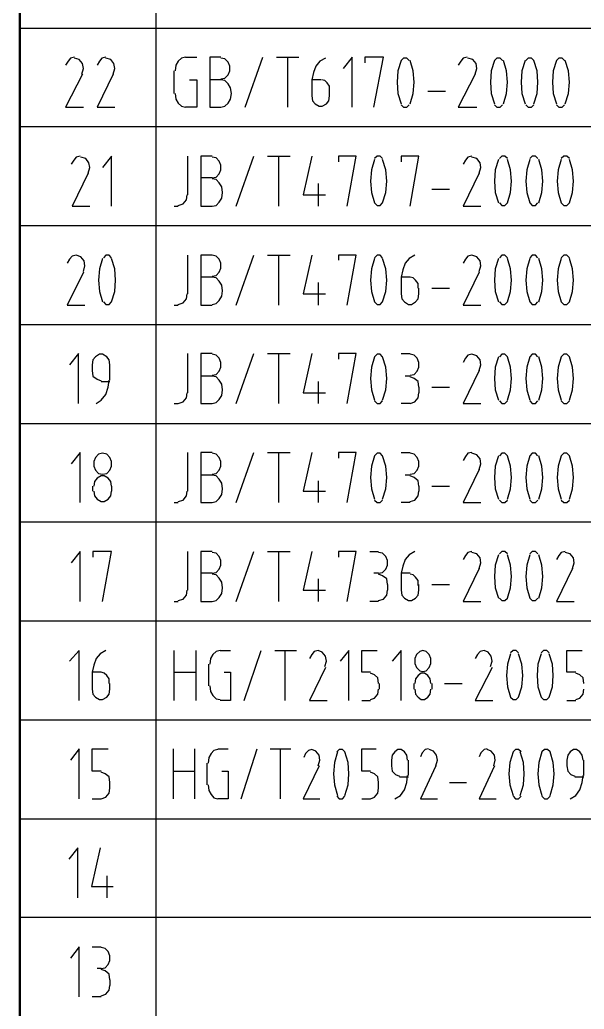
# Model space of a CAD drawing. Header units: millimetres. Extents: x -892 to 4698, y -3687 to 4524.
# Drawn here: x 2898 to 3355, y -2110 to -1309 of the extents above; entities that cross this region are included whole.
import ezdxf

# ---------------------------------------------------------------- set-up
doc = ezdxf.new("R2010")
doc.units = ezdxf.units.MM
doc.layers.add('1', color=7, linetype='Continuous')

msp = doc.modelspace()

# ---------------------------------------------------------------- linework, layer by layer
at = {"layer": '1', "color": 0, "lineweight": 50}
for points in [[(2898.03, -1235.34), (2898.03, -1315.49)], [(2898.03, -1315.49), (2898.03, -1395)], [(2898.03, -1395), (2898.03, -1475.16)], [(2898.03, -1475.16), (2898.03, -1555.32)], [(2898.03, -1555.32), (2898.03, -1635.48)], [(2898.03, -1635.48), (2898.03, -1714.99)], [(2898.03, -1714.99), (2898.03, -1795.15)], [(2898.03, -1795.15), (2898.03, -1875.31)], [(2898.03, -1875.31), (2898.03, -1955.47)], [(2898.03, -1955.47), (2898.03, -2034.97)], [(2898.03, -2034.97), (2898.03, -2115.13)]]:
    msp.add_lwpolyline(points, dxfattribs=at)
at = {"layer": '1', "color": 0, "lineweight": 25}
for points in [[(3008.17, -1235.34), (3008.17, -1315.49)], [(2898.03, -1315.49), (4698.03, -1315.49)], [(2898.03, -1315.49), (4698.03, -1315.49)], [(3008.17, -1315.49), (3008.17, -1395)], [(2942.35, -1338.96), (2939.09, -1339.61), (2937.14, -1342.21), (2935.18, -1345.47)], [(2948.22, -1352.64), (2949.52, -1348.08), (2948.87, -1344.17), (2946.26, -1340.91), (2942.35, -1339.61)], [(2967.77, -1338.96), (2964.51, -1339.61), (2962.55, -1342.21), (2960.6, -1345.47)], [(2973.63, -1352.64), (2974.93, -1348.08), (2974.28, -1344.17), (2971.68, -1340.91), (2967.77, -1339.61)], [(3032.28, -1338.96), (3029.03, -1339.61), (3026.42, -1342.21), (3024.46, -1345.47), (3023.81, -1350.04)], [(3032.28, -1338.96), (3041.41, -1338.96)], [(3060.96, -1338.96), (3051.84, -1338.96), (3051.84, -1379.36)], [(3060.96, -1356.55), (3064.22, -1355.9), (3066.82, -1353.29), (3068.13, -1350.04), (3068.13, -1346.12), (3066.82, -1342.87), (3064.22, -1340.26), (3060.96, -1339.61)], [(3080.51, -1379.36), (3094.85, -1338.96)], [(3105.93, -1338.96), (3124.17, -1338.96)], [(3115.05, -1379.36), (3115.05, -1338.96)], [(3145.68, -1339.61), (3141.12, -1342.21), (3137.86, -1346.12), (3135.91, -1351.34), (3134.6, -1357.2)], [(3167.19, -1379.36), (3167.19, -1338.96), (3160.02, -1348.08)], [(3184.78, -1379.36), (3192.6, -1338.96), (3177.61, -1338.96), (3177.61, -1343.52)], [(3213.46, -1341.56), (3211.5, -1339.61), (3208.9, -1339.61), (3206.94, -1341.56), (3204.33, -1350.04), (3203.68, -1359.16), (3204.33, -1368.28), (3206.94, -1376.75)], [(3214.11, -1376.75), (3216.72, -1368.28), (3217.37, -1359.16), (3216.72, -1350.04), (3214.11, -1341.56)], [(3260.38, -1338.96), (3257.12, -1339.61), (3255.17, -1342.21), (3253.21, -1345.47)], [(3266.9, -1352.64), (3268.2, -1348.08), (3267.55, -1344.17), (3264.94, -1340.91), (3261.03, -1339.61)], [(3289.06, -1341.56), (3287.1, -1339.61), (3284.49, -1339.61), (3282.54, -1341.56), (3279.93, -1350.04), (3279.28, -1359.16), (3279.93, -1368.28), (3282.54, -1376.75)], [(3289.71, -1376.75), (3292.31, -1368.28), (3292.97, -1359.16), (3292.31, -1350.04), (3289.71, -1341.56)], [(3307.3, -1341.56), (3304.7, -1350.04), (3304.04, -1359.16), (3304.7, -1368.28), (3307.3, -1376.75)], [(3314.47, -1376.75), (3317.08, -1368.28), (3317.73, -1359.16), (3317.08, -1350.04), (3314.47, -1341.56), (3312.52, -1339.61), (3309.91, -1339.61), (3307.95, -1341.56)], [(3339.24, -1341.56), (3337.28, -1339.61), (3334.67, -1339.61), (3332.72, -1341.56), (3330.11, -1350.04), (3329.46, -1359.16), (3330.11, -1368.28), (3332.72, -1376.75)], [(3339.89, -1376.75), (3342.49, -1368.28), (3343.15, -1359.16), (3342.49, -1350.04), (3339.89, -1341.56)], [(2948.87, -1352.64), (2935.18, -1379.36), (2949.52, -1379.36)], [(2973.63, -1352.64), (2960.6, -1379.36), (2974.93, -1379.36)], [(3023.16, -1368.28), (3023.16, -1350.04)], [(3266.9, -1352.64), (3253.21, -1379.36), (3268.2, -1379.36)], [(3035.54, -1357.2), (3041.41, -1357.2), (3041.41, -1379.36), (3032.28, -1379.36)], [(3060.96, -1357.2), (3051.84, -1357.2)], [(3060.96, -1379.36), (3064.22, -1378.71), (3066.82, -1376.1), (3068.78, -1372.84), (3069.43, -1368.28), (3068.78, -1363.72), (3066.82, -1360.46), (3064.22, -1357.86), (3060.96, -1357.2)], [(3134.6, -1357.2), (3134.6, -1370.24)], [(3141.77, -1357.2), (3134.6, -1357.2)], [(3148.94, -1366.33), (3148.94, -1362.42), (3146.98, -1359.81), (3145.03, -1357.86), (3142.42, -1357.2)], [(3023.81, -1368.28), (3024.46, -1372.84), (3026.42, -1376.1), (3029.03, -1378.71), (3032.28, -1379.36)], [(3148.94, -1370.24), (3148.94, -1366.33)], [(3228.45, -1366.33), (3242.78, -1366.33)], [(3134.6, -1370.24), (3135.25, -1374.15), (3137.21, -1376.75), (3140.47, -1378.71), (3143.07, -1378.71), (3146.33, -1376.75), (3148.29, -1374.15), (3148.94, -1370.24)], [(3206.94, -1377.41), (3208.9, -1379.36), (3211.5, -1379.36), (3213.46, -1377.41)], [(3282.54, -1377.41), (3284.49, -1379.36), (3287.1, -1379.36), (3289.06, -1377.41)], [(3307.95, -1377.41), (3309.91, -1379.36), (3312.52, -1379.36), (3314.47, -1377.41)], [(3332.72, -1377.41), (3334.67, -1379.36), (3337.28, -1379.36), (3339.24, -1377.41)], [(3051.84, -1379.36), (3060.96, -1379.36)], [(2898.03, -1395), (4698.03, -1395)], [(2898.03, -1395), (4698.03, -1395)], [(3008.17, -1395), (3008.17, -1475.16)], [(2946.91, -1419.12), (2943.65, -1419.77), (2941.7, -1422.37), (2939.74, -1425.63)], [(2953.43, -1432.8), (2954.73, -1428.24), (2954.08, -1424.33), (2951.47, -1421.07), (2947.56, -1419.77)], [(2972.33, -1459.52), (2972.33, -1419.12), (2965.16, -1428.24)], [(3034.24, -1450.4), (3034.24, -1419.12)], [(3053.79, -1419.12), (3044.67, -1419.12), (3044.67, -1459.52)], [(3053.79, -1436.71), (3057.05, -1436.06), (3059.66, -1433.45), (3060.96, -1430.19), (3060.96, -1426.28), (3059.66, -1423.03), (3057.05, -1420.42), (3053.79, -1419.77)], [(3073.34, -1459.52), (3087.68, -1419.12)], [(3098.76, -1419.12), (3117.01, -1419.12)], [(3107.88, -1459.52), (3107.88, -1419.12)], [(3134.6, -1419.12), (3127.43, -1450.4), (3145.68, -1450.4)], [(3163.28, -1459.52), (3170.45, -1419.12), (3156.11, -1419.12), (3156.11, -1423.68)], [(3185.43, -1421.72), (3182.83, -1430.19), (3182.18, -1439.32), (3182.83, -1448.44), (3185.43, -1456.91)], [(3191.95, -1421.07), (3190, -1419.12), (3187.39, -1419.12), (3185.43, -1421.07)], [(3185.43, -1456.91), (3187.39, -1458.87), (3190, -1458.87), (3191.95, -1456.91), (3194.56, -1448.44), (3195.21, -1439.32), (3194.56, -1430.19), (3191.95, -1421.72)], [(3214.11, -1459.52), (3221.28, -1419.12), (3206.94, -1419.12), (3206.94, -1423.68)], [(3264.29, -1419.12), (3261.03, -1419.77), (3259.08, -1422.37), (3257.12, -1425.63)], [(3270.16, -1432.8), (3271.46, -1428.24), (3270.81, -1424.33), (3268.2, -1421.07), (3264.29, -1419.77)], [(3285.8, -1421.72), (3283.19, -1430.19), (3282.54, -1439.32), (3283.19, -1448.44), (3285.8, -1456.91)], [(3292.97, -1421.07), (3291.01, -1419.12), (3288.4, -1419.12), (3286.45, -1421.07)], [(3286.45, -1456.91), (3288.4, -1458.87), (3291.01, -1458.87), (3292.97, -1456.91), (3295.57, -1448.44), (3296.22, -1439.32), (3295.57, -1430.19), (3292.97, -1421.72)], [(3311.21, -1421.72), (3308.61, -1430.19), (3307.95, -1439.32), (3308.61, -1448.44), (3311.21, -1456.91)], [(3317.73, -1421.07), (3315.77, -1419.12), (3313.17, -1419.12), (3311.21, -1421.07)], [(3318.38, -1456.91), (3320.99, -1448.44), (3321.64, -1439.32), (3320.99, -1430.19), (3318.38, -1421.72)], [(3336.63, -1421.72), (3334.02, -1430.19), (3333.37, -1439.32), (3334.02, -1448.44), (3336.63, -1456.91)], [(3343.15, -1421.07), (3341.19, -1419.12), (3338.58, -1419.12), (3336.63, -1421.07)], [(3336.63, -1456.91), (3338.58, -1458.87), (3341.19, -1458.87), (3343.15, -1456.91), (3345.75, -1448.44), (3346.4, -1439.32), (3345.75, -1430.19), (3343.15, -1421.72)], [(2953.43, -1432.8), (2940.39, -1459.52), (2954.73, -1459.52)], [(3270.16, -1432.8), (3257.12, -1459.52), (3271.46, -1459.52)], [(3053.79, -1436.71), (3044.67, -1436.71)], [(3053.79, -1459.52), (3057.05, -1458.87), (3059.66, -1456.26), (3061.61, -1453), (3062.26, -1448.44), (3061.61, -1443.88), (3059.66, -1440.62), (3057.05, -1438.01), (3053.79, -1437.36)], [(3139.82, -1441.27), (3139.82, -1459.52)], [(3231.71, -1445.84), (3246.04, -1445.84)], [(3026.42, -1458.87), (3030.33, -1457.57), (3032.94, -1454.31), (3033.59, -1450.4)], [(3311.21, -1456.91), (3313.17, -1458.87), (3315.77, -1458.87), (3317.73, -1456.91)], [(3023.16, -1459.52), (3026.42, -1459.52)], [(3044.67, -1459.52), (3053.79, -1459.52)], [(2898.03, -1475.16), (4698.03, -1475.16)], [(2898.03, -1475.16), (4698.03, -1475.16)], [(3008.17, -1475.16), (3008.17, -1555.32)], [(2949.52, -1512.31), (2950.82, -1507.75), (2950.17, -1503.84), (2947.56, -1500.58), (2943.65, -1499.27), (2940.39, -1499.93), (2938.44, -1502.53), (2936.48, -1505.79)], [(2965.16, -1501.88), (2962.55, -1510.35), (2961.9, -1519.48), (2962.55, -1528.6), (2965.16, -1537.07)], [(2972.33, -1501.23), (2970.37, -1499.27), (2967.77, -1499.27), (2965.81, -1501.23)], [(2965.81, -1537.07), (2967.77, -1539.03), (2970.37, -1539.03), (2972.33, -1537.07), (2974.93, -1528.6), (2975.59, -1519.48), (2974.93, -1510.35), (2972.33, -1501.88)], [(3034.24, -1530.56), (3034.24, -1499.27)], [(3053.79, -1499.27), (3044.67, -1499.27), (3044.67, -1539.68)], [(3053.79, -1516.22), (3057.05, -1515.57), (3059.66, -1512.96), (3060.96, -1509.7), (3060.96, -1505.79), (3059.66, -1502.53), (3057.05, -1499.93), (3053.79, -1499.27)], [(3073.34, -1539.68), (3087.68, -1499.27)], [(3098.76, -1499.27), (3117.01, -1499.27)], [(3107.88, -1539.68), (3107.88, -1499.27)], [(3134.6, -1499.27), (3127.43, -1530.56), (3145.68, -1530.56)], [(3163.28, -1539.68), (3170.45, -1499.27), (3156.11, -1499.27), (3156.11, -1503.18)], [(3185.43, -1501.88), (3182.83, -1510.35), (3182.18, -1519.48), (3182.83, -1528.6), (3185.43, -1537.07)], [(3191.95, -1501.23), (3190, -1499.27), (3187.39, -1499.27), (3185.43, -1501.23)], [(3185.43, -1537.07), (3187.39, -1539.03), (3190, -1539.03), (3191.95, -1537.07), (3194.56, -1528.6), (3195.21, -1519.48), (3194.56, -1510.35), (3191.95, -1501.88)], [(3218.02, -1499.27), (3213.46, -1501.88), (3210.2, -1505.79), (3208.24, -1511.01), (3206.94, -1516.87)], [(3270.16, -1512.31), (3271.46, -1507.75), (3270.81, -1503.84), (3268.2, -1500.58), (3264.29, -1499.27), (3261.03, -1499.93), (3259.08, -1502.53), (3257.12, -1505.79)], [(3285.8, -1501.88), (3283.19, -1510.35), (3282.54, -1519.48), (3283.19, -1528.6), (3285.8, -1537.07)], [(3292.97, -1501.23), (3291.01, -1499.27), (3288.4, -1499.27), (3286.45, -1501.23)], [(3286.45, -1537.07), (3288.4, -1539.03), (3291.01, -1539.03), (3292.97, -1537.07), (3295.57, -1528.6), (3296.22, -1519.48), (3295.57, -1510.35), (3292.97, -1501.88)], [(3311.21, -1501.88), (3308.61, -1510.35), (3307.95, -1519.48), (3308.61, -1528.6), (3311.21, -1537.07)], [(3317.73, -1501.23), (3315.77, -1499.27), (3313.17, -1499.27), (3311.21, -1501.23)], [(3318.38, -1537.07), (3320.99, -1528.6), (3321.64, -1519.48), (3320.99, -1510.35), (3318.38, -1501.88)], [(3336.63, -1501.88), (3334.02, -1510.35), (3333.37, -1519.48), (3334.02, -1528.6), (3336.63, -1537.07)], [(3343.15, -1501.23), (3341.19, -1499.27), (3338.58, -1499.27), (3336.63, -1501.23)], [(3336.63, -1537.07), (3338.58, -1539.03), (3341.19, -1539.03), (3343.15, -1537.07), (3345.75, -1528.6), (3346.4, -1519.48), (3345.75, -1510.35), (3343.15, -1501.88)], [(2949.52, -1512.96), (2936.48, -1539.68), (2950.82, -1539.68)], [(3270.16, -1512.96), (3257.12, -1539.68), (3271.46, -1539.68)], [(3053.79, -1516.87), (3044.67, -1516.87)], [(3053.79, -1539.03), (3057.05, -1538.38), (3059.66, -1535.77), (3061.61, -1532.51), (3062.26, -1527.95), (3061.61, -1523.39), (3059.66, -1520.13), (3057.05, -1517.52), (3053.79, -1516.87)], [(3139.82, -1521.43), (3139.82, -1539.68)], [(3206.94, -1516.87), (3206.94, -1530.56)], [(3214.11, -1516.87), (3206.94, -1516.87)], [(3220.63, -1525.99), (3220.63, -1522.08), (3218.67, -1519.48), (3216.72, -1517.52), (3214.11, -1516.87)], [(3221.28, -1530.56), (3221.28, -1525.99)], [(3231.71, -1525.99), (3246.04, -1525.99)], [(3026.42, -1539.03), (3030.33, -1537.73), (3032.94, -1534.47), (3033.59, -1530.56)], [(3206.94, -1530.56), (3207.59, -1534.47), (3209.55, -1537.07), (3212.81, -1539.03), (3215.41, -1539.03), (3218.67, -1537.07), (3220.63, -1534.47), (3221.28, -1530.56)], [(3311.21, -1537.07), (3313.17, -1539.03), (3315.77, -1539.03), (3317.73, -1537.07)], [(3023.16, -1539.68), (3026.42, -1539.68)], [(3044.67, -1539.68), (3053.79, -1539.68)], [(2898.03, -1555.32), (4698.03, -1555.32)], [(2898.03, -1555.32), (4698.03, -1555.32)], [(3008.17, -1555.32), (3008.17, -1635.48)], [(2945.61, -1619.19), (2945.61, -1578.78), (2938.44, -1587.91)], [(2971.02, -1587.91), (2970.37, -1584), (2968.42, -1581.39), (2965.16, -1579.43), (2962.55, -1579.43), (2959.29, -1581.39), (2957.34, -1584), (2956.69, -1587.91)], [(3034.24, -1610.72), (3034.24, -1578.78)], [(3053.79, -1578.78), (3044.67, -1578.78), (3044.67, -1619.19)], [(3053.79, -1596.38), (3057.05, -1595.73), (3059.66, -1593.12), (3060.96, -1589.86), (3060.96, -1585.95), (3059.66, -1582.69), (3057.05, -1580.09), (3053.79, -1579.43)], [(3073.34, -1619.19), (3087.68, -1578.78)], [(3098.76, -1578.78), (3117.01, -1578.78)], [(3107.88, -1619.19), (3107.88, -1578.78)], [(3134.6, -1578.78), (3127.43, -1610.72), (3145.68, -1610.72)], [(3163.28, -1619.19), (3170.45, -1578.78), (3156.11, -1578.78), (3156.11, -1583.34)], [(3191.95, -1616.58), (3194.56, -1608.11), (3195.21, -1598.99), (3194.56, -1589.86), (3191.95, -1581.39), (3190, -1579.43), (3187.39, -1579.43), (3185.43, -1581.39), (3182.83, -1589.86), (3182.18, -1598.99), (3182.83, -1608.11), (3185.43, -1616.58)], [(3206.94, -1578.78), (3214.11, -1578.78)], [(3214.11, -1596.38), (3217.37, -1595.73), (3219.97, -1593.12), (3221.28, -1589.86), (3221.28, -1585.95), (3219.97, -1582.69), (3217.37, -1580.09), (3214.11, -1579.43)], [(3270.16, -1592.47), (3271.46, -1587.91), (3270.81, -1584), (3268.2, -1580.74), (3264.29, -1579.43), (3261.03, -1580.09), (3259.08, -1582.69), (3257.12, -1585.95)], [(3285.8, -1581.39), (3283.19, -1589.86), (3282.54, -1598.99), (3283.19, -1608.11), (3285.8, -1616.58)], [(3292.97, -1616.58), (3295.57, -1608.11), (3296.22, -1598.99), (3295.57, -1589.86), (3292.97, -1581.39), (3291.01, -1579.43), (3288.4, -1579.43), (3286.45, -1581.39)], [(3317.73, -1581.39), (3315.77, -1579.43), (3313.17, -1579.43), (3311.21, -1581.39), (3308.61, -1589.86), (3307.95, -1598.99), (3308.61, -1608.11), (3311.21, -1616.58)], [(3318.38, -1616.58), (3320.99, -1608.11), (3321.64, -1598.99), (3320.99, -1589.86), (3318.38, -1581.39)], [(3343.15, -1616.58), (3345.75, -1608.11), (3346.4, -1598.99), (3345.75, -1589.86), (3343.15, -1581.39), (3341.19, -1579.43), (3338.58, -1579.43), (3336.63, -1581.39), (3334.02, -1589.86), (3333.37, -1598.99), (3334.02, -1608.11), (3336.63, -1616.58)], [(2956.69, -1587.91), (2956.69, -1592.47)], [(2956.69, -1592.47), (2957.34, -1597.03), (2960.6, -1599.64), (2963.86, -1600.94)], [(2971.02, -1600.29), (2971.02, -1587.91)], [(3270.16, -1592.47), (3257.12, -1619.19), (3271.46, -1619.19)], [(2959.95, -1619.19), (2963.86, -1616.58), (2967.77, -1612.02), (2969.72, -1606.15), (2970.37, -1600.29)], [(2963.86, -1601.59), (2971.02, -1601.59)], [(3053.79, -1597.03), (3044.67, -1597.03)], [(3053.79, -1619.19), (3057.05, -1618.54), (3059.66, -1615.93), (3061.61, -1612.67), (3062.26, -1608.11), (3061.61, -1603.55), (3059.66, -1600.29), (3057.05, -1597.68), (3053.79, -1597.03)], [(3139.82, -1601.59), (3139.82, -1619.19)], [(3214.11, -1597.03), (3210.2, -1597.03)], [(3221.28, -1606.15), (3220.63, -1601.59), (3217.37, -1598.99), (3214.11, -1597.68)], [(3221.28, -1606.15), (3221.28, -1610.72)], [(3231.71, -1606.15), (3246.04, -1606.15)], [(3026.42, -1619.19), (3030.33, -1617.88), (3032.94, -1614.63), (3033.59, -1610.72)], [(3185.43, -1617.23), (3187.39, -1619.19), (3190, -1619.19), (3191.95, -1617.23)], [(3214.11, -1619.19), (3218.02, -1617.88), (3220.63, -1614.63), (3221.28, -1610.72)], [(3286.45, -1617.23), (3288.4, -1619.19), (3291.01, -1619.19), (3292.97, -1617.23)], [(3311.21, -1617.23), (3313.17, -1619.19), (3315.77, -1619.19), (3317.73, -1617.23)], [(3336.63, -1617.23), (3338.58, -1619.19), (3341.19, -1619.19), (3343.15, -1617.23)], [(3023.16, -1619.19), (3026.42, -1619.19)], [(3044.67, -1619.19), (3053.79, -1619.19)], [(3214.11, -1619.19), (3206.94, -1619.19)], [(2898.03, -1635.48), (4698.03, -1635.48)], [(2898.03, -1635.48), (4698.03, -1635.48)], [(3008.17, -1635.48), (3008.17, -1714.99)], [(2946.91, -1699.35), (2946.91, -1658.94), (2939.74, -1668.07)], [(2965.16, -1659.59), (2961.9, -1660.25), (2959.29, -1662.85), (2957.99, -1666.11), (2957.99, -1670.02), (2959.29, -1673.28), (2961.9, -1675.89), (2965.16, -1676.54), (2968.42, -1675.89), (2971.02, -1673.28), (2972.33, -1670.02), (2972.33, -1666.11), (2971.02, -1662.85), (2968.42, -1660.25), (2965.16, -1659.59)], [(3034.24, -1690.22), (3034.24, -1658.94)], [(3053.79, -1658.94), (3044.67, -1658.94), (3044.67, -1699.35)], [(3053.79, -1676.54), (3057.05, -1675.89), (3059.66, -1673.28), (3060.96, -1670.02), (3060.96, -1666.11), (3059.66, -1662.85), (3057.05, -1660.25), (3053.79, -1659.59)], [(3073.34, -1699.35), (3087.68, -1658.94)], [(3098.76, -1658.94), (3117.01, -1658.94)], [(3107.88, -1699.35), (3107.88, -1658.94)], [(3134.6, -1658.94), (3127.43, -1690.22), (3145.68, -1690.22)], [(3163.28, -1699.35), (3170.45, -1658.94), (3156.11, -1658.94), (3156.11, -1663.5)], [(3191.95, -1696.74), (3194.56, -1688.27), (3195.21, -1679.14), (3194.56, -1670.02), (3191.95, -1661.55), (3190, -1659.59), (3187.39, -1659.59), (3185.43, -1661.55), (3182.83, -1670.02), (3182.18, -1679.14), (3182.83, -1688.27), (3185.43, -1696.74)], [(3206.94, -1658.94), (3214.11, -1658.94)], [(3214.11, -1676.54), (3217.37, -1675.89), (3219.97, -1673.28), (3221.28, -1670.02), (3221.28, -1666.11), (3219.97, -1662.85), (3217.37, -1660.25), (3214.11, -1659.59)], [(3264.29, -1658.94), (3261.03, -1659.59), (3259.08, -1662.2), (3257.12, -1665.46)], [(3270.16, -1672.63), (3271.46, -1668.07), (3270.81, -1664.16), (3268.2, -1660.9), (3264.29, -1659.59)], [(3285.8, -1661.55), (3283.19, -1670.02), (3282.54, -1679.14), (3283.19, -1688.27), (3285.8, -1696.74)], [(3292.97, -1696.74), (3295.57, -1688.27), (3296.22, -1679.14), (3295.57, -1670.02), (3292.97, -1661.55), (3291.01, -1659.59), (3288.4, -1659.59), (3286.45, -1661.55)], [(3317.73, -1661.55), (3315.77, -1659.59), (3313.17, -1659.59), (3311.21, -1661.55), (3308.61, -1670.02), (3307.95, -1679.14), (3308.61, -1688.27), (3311.21, -1696.74)], [(3318.38, -1696.74), (3320.99, -1688.27), (3321.64, -1679.14), (3320.99, -1670.02), (3318.38, -1661.55)], [(3343.15, -1696.74), (3345.75, -1688.27), (3346.4, -1679.14), (3345.75, -1670.02), (3343.15, -1661.55), (3341.19, -1659.59), (3338.58, -1659.59), (3336.63, -1661.55), (3334.02, -1670.02), (3333.37, -1679.14), (3334.02, -1688.27), (3336.63, -1696.74)], [(3270.16, -1672.63), (3257.12, -1699.35), (3271.46, -1699.35)], [(2972.33, -1686.31), (2971.68, -1682.4), (2969.72, -1679.8), (2966.46, -1677.84), (2963.86, -1677.84), (2960.6, -1679.8), (2958.64, -1682.4), (2957.99, -1686.31)], [(3053.79, -1677.19), (3044.67, -1677.19)], [(3053.79, -1699.35), (3057.05, -1698.7), (3059.66, -1696.09), (3061.61, -1692.83), (3062.26, -1688.27), (3061.61, -1683.71), (3059.66, -1680.45), (3057.05, -1677.84), (3053.79, -1677.19)], [(3139.82, -1681.75), (3139.82, -1699.35)], [(3214.11, -1677.19), (3210.2, -1677.19)], [(3221.28, -1686.31), (3220.63, -1681.75), (3217.37, -1679.14), (3214.11, -1677.84)], [(2957.34, -1690.22), (2957.34, -1686.31)], [(2972.33, -1686.31), (2972.33, -1690.22)], [(3221.28, -1686.31), (3221.28, -1690.22)], [(3231.71, -1686.31), (3246.04, -1686.31)], [(2957.99, -1690.22), (2958.64, -1694.13), (2960.6, -1696.74), (2963.86, -1698.7), (2966.46, -1698.7), (2969.72, -1696.74), (2971.68, -1694.13), (2972.33, -1690.22)], [(3026.42, -1698.7), (3030.33, -1697.39), (3032.94, -1694.13), (3033.59, -1690.22)], [(3185.43, -1697.39), (3187.39, -1699.35), (3190, -1699.35), (3191.95, -1697.39)], [(3214.11, -1698.7), (3218.02, -1697.39), (3220.63, -1694.13), (3221.28, -1690.22)], [(3286.45, -1697.39), (3288.4, -1699.35), (3291.01, -1699.35), (3292.97, -1697.39)], [(3311.21, -1697.39), (3313.17, -1699.35), (3315.77, -1699.35), (3317.73, -1697.39)], [(3336.63, -1697.39), (3338.58, -1699.35), (3341.19, -1699.35), (3343.15, -1697.39)], [(3023.16, -1699.35), (3026.42, -1699.35)], [(3044.67, -1699.35), (3053.79, -1699.35)], [(3214.11, -1699.35), (3206.94, -1699.35)], [(2898.03, -1714.99), (4698.03, -1714.99)], [(2898.03, -1714.99), (4698.03, -1714.99)], [(3008.17, -1714.99), (3008.17, -1795.15)], [(2946.91, -1779.51), (2946.91, -1739.1), (2939.74, -1748.22)], [(2965.16, -1779.51), (2972.33, -1739.1), (2957.34, -1739.1), (2957.34, -1743.66)], [(3034.24, -1770.38), (3034.24, -1739.1)], [(3053.79, -1739.1), (3044.67, -1739.1), (3044.67, -1779.51)], [(3053.79, -1756.7), (3057.05, -1756.05), (3059.66, -1753.44), (3060.96, -1750.18), (3060.96, -1746.27), (3059.66, -1743.01), (3057.05, -1740.4), (3053.79, -1739.75)], [(3073.34, -1779.51), (3087.68, -1739.1)], [(3098.76, -1739.1), (3117.01, -1739.1)], [(3107.88, -1779.51), (3107.88, -1739.1)], [(3134.6, -1739.1), (3127.43, -1770.38), (3145.68, -1770.38)], [(3163.28, -1779.51), (3170.45, -1739.1), (3156.11, -1739.1), (3156.11, -1743.66)], [(3181.52, -1739.1), (3188.69, -1739.1)], [(3188.69, -1756.7), (3191.95, -1756.05), (3194.56, -1753.44), (3195.86, -1750.18), (3195.86, -1746.27), (3194.56, -1743.01), (3191.95, -1740.4), (3188.69, -1739.75)], [(3218.02, -1739.1), (3213.46, -1741.71), (3210.2, -1745.62), (3208.24, -1750.83), (3206.94, -1756.7)], [(3264.29, -1739.1), (3261.03, -1739.75), (3259.08, -1742.36), (3257.12, -1745.62)], [(3270.16, -1752.79), (3271.46, -1748.22), (3270.81, -1744.31), (3268.2, -1741.06), (3264.29, -1739.75)], [(3285.8, -1741.71), (3283.19, -1750.18), (3282.54, -1759.3), (3283.19, -1768.43), (3285.8, -1776.9)], [(3292.97, -1741.06), (3291.01, -1739.1), (3288.4, -1739.1), (3286.45, -1741.06)], [(3286.45, -1776.9), (3288.4, -1778.85), (3291.01, -1778.85), (3292.97, -1776.9), (3295.57, -1768.43), (3296.22, -1759.3), (3295.57, -1750.18), (3292.97, -1741.71)], [(3311.21, -1741.71), (3308.61, -1750.18), (3307.95, -1759.3), (3308.61, -1768.43), (3311.21, -1776.9)], [(3317.73, -1741.06), (3315.77, -1739.1), (3313.17, -1739.1), (3311.21, -1741.06)], [(3318.38, -1776.9), (3320.99, -1768.43), (3321.64, -1759.3), (3320.99, -1750.18), (3318.38, -1741.71)], [(3339.89, -1739.1), (3336.63, -1739.75), (3334.67, -1742.36), (3332.72, -1745.62)], [(3345.75, -1752.79), (3347.06, -1748.22), (3346.4, -1744.31), (3343.8, -1741.06), (3339.89, -1739.75)], [(3270.16, -1752.79), (3257.12, -1779.51), (3271.46, -1779.51)], [(3345.75, -1752.79), (3332.72, -1779.51), (3347.06, -1779.51)], [(3053.79, -1756.7), (3044.67, -1756.7)], [(3053.79, -1779.51), (3057.05, -1778.85), (3059.66, -1776.25), (3061.61, -1772.99), (3062.26, -1768.43), (3061.61, -1763.87), (3059.66, -1760.61), (3057.05, -1758), (3053.79, -1757.35)], [(3139.82, -1761.26), (3139.82, -1779.51)], [(3188.69, -1756.7), (3184.78, -1756.7)], [(3195.86, -1765.82), (3195.21, -1761.26), (3191.95, -1758.65), (3188.69, -1757.35)], [(3206.94, -1756.7), (3206.94, -1770.38)], [(3214.11, -1756.7), (3206.94, -1756.7)], [(3220.63, -1766.47), (3220.63, -1762.56), (3218.67, -1759.96), (3216.72, -1758), (3214.11, -1757.35)], [(3195.86, -1765.82), (3195.86, -1770.38)], [(3221.28, -1770.38), (3221.28, -1765.82)], [(3231.71, -1765.82), (3246.04, -1765.82)], [(3026.42, -1778.85), (3030.33, -1777.55), (3032.94, -1774.29), (3033.59, -1770.38)], [(3188.69, -1778.85), (3192.6, -1777.55), (3195.21, -1774.29), (3195.86, -1770.38)], [(3206.94, -1770.38), (3207.59, -1774.29), (3209.55, -1776.9), (3212.81, -1778.85), (3215.41, -1778.85), (3218.67, -1776.9), (3220.63, -1774.29), (3221.28, -1770.38)], [(3311.21, -1776.9), (3313.17, -1778.85), (3315.77, -1778.85), (3317.73, -1776.9)], [(3023.16, -1779.51), (3026.42, -1779.51)], [(3044.67, -1779.51), (3053.79, -1779.51)], [(3188.69, -1779.51), (3181.52, -1779.51)], [(2898.03, -1795.15), (4698.03, -1795.15)], [(2898.03, -1795.15), (4698.03, -1795.15)], [(3008.17, -1795.15), (3008.17, -1875.31)], [(2946.26, -1859.67), (2946.26, -1819.26), (2938.44, -1827.73)], [(2967.77, -1819.26), (2963.2, -1821.87), (2959.95, -1825.78), (2957.99, -1830.99), (2956.69, -1836.86)], [(3023.16, -1859.67), (3023.16, -1819.26)], [(3040.76, -1819.26), (3040.76, -1859.67)], [(3060.31, -1819.26), (3057.05, -1819.91), (3054.44, -1822.52), (3052.49, -1825.78), (3051.84, -1830.34)], [(3060.31, -1819.26), (3068.78, -1819.26)], [(3079.86, -1859.67), (3093.54, -1819.26)], [(3104.62, -1819.26), (3122.22, -1819.26)], [(3113.1, -1859.67), (3113.1, -1819.26)], [(3145.03, -1832.29), (3146.33, -1827.73), (3145.68, -1823.82), (3143.07, -1820.56), (3139.82, -1819.26), (3136.56, -1819.91), (3134.6, -1822.52), (3132.65, -1825.78)], [(3164.58, -1859.67), (3164.58, -1819.26), (3157.41, -1827.73)], [(3182.18, -1836.86), (3175.01, -1836.86), (3175.01, -1819.26), (3187.39, -1819.26)], [(3206.94, -1859.67), (3206.94, -1819.26), (3199.77, -1827.73)], [(3224.54, -1819.26), (3221.93, -1819.91), (3219.32, -1822.52), (3218.02, -1825.78), (3218.02, -1829.69), (3219.32, -1832.95), (3221.93, -1835.55), (3224.54, -1836.2), (3227.14, -1835.55), (3229.75, -1832.95), (3231.05, -1829.69), (3231.05, -1825.78), (3229.75, -1822.52), (3227.14, -1819.91), (3224.54, -1819.26)], [(3279.28, -1832.29), (3280.58, -1827.73), (3279.93, -1823.82), (3277.32, -1820.56), (3274.07, -1819.26), (3270.81, -1819.91), (3268.85, -1822.52), (3266.9, -1825.78)], [(3295.57, -1821.87), (3292.97, -1830.34), (3292.31, -1839.46), (3292.97, -1848.59), (3295.57, -1857.06)], [(3302.09, -1821.22), (3300.13, -1819.26), (3297.53, -1819.26), (3295.57, -1821.22)], [(3295.57, -1857.06), (3297.53, -1859.01), (3300.13, -1859.01), (3302.09, -1857.06), (3304.7, -1848.59), (3305.35, -1839.46), (3304.7, -1830.34), (3302.09, -1821.87)], [(3320.34, -1821.87), (3317.73, -1830.34), (3317.08, -1839.46), (3317.73, -1848.59), (3320.34, -1857.06)], [(3326.85, -1821.22), (3324.9, -1819.26), (3322.29, -1819.26), (3320.34, -1821.22)], [(3320.34, -1857.06), (3322.29, -1859.01), (3324.9, -1859.01), (3326.85, -1857.06), (3329.46, -1848.59), (3330.11, -1839.46), (3329.46, -1830.34), (3326.85, -1821.87)], [(3348.36, -1836.86), (3341.19, -1836.86), (3341.19, -1819.26), (3353.57, -1819.26)], [(3051.18, -1847.94), (3051.18, -1830.34)], [(3145.68, -1832.95), (3132.65, -1859.67), (3146.98, -1859.67)], [(3280.58, -1832.95), (3266.9, -1859.67), (3281.23, -1859.67)], [(2956.69, -1836.86), (2956.69, -1850.54)], [(2963.86, -1836.86), (2956.69, -1836.86)], [(2970.37, -1845.98), (2970.37, -1842.07), (2968.42, -1839.46), (2966.46, -1837.51), (2963.86, -1836.86)], [(3023.16, -1836.86), (3040.76, -1836.86)], [(3063.57, -1836.86), (3068.78, -1836.86), (3068.78, -1859.67), (3060.31, -1859.67)], [(3188.69, -1845.98), (3188.04, -1841.42), (3185.43, -1838.81), (3182.18, -1837.51)], [(3231.05, -1845.98), (3230.4, -1842.07), (3228.45, -1839.46), (3225.84, -1837.51), (3223.23, -1837.51), (3220.63, -1839.46), (3218.67, -1842.07), (3218.02, -1845.98)], [(3354.88, -1845.98), (3354.23, -1841.42), (3351.62, -1838.81), (3348.36, -1837.51)], [(2971.02, -1850.54), (2971.02, -1845.98)], [(3051.84, -1847.94), (3052.49, -1852.5), (3054.44, -1855.76), (3057.05, -1858.36), (3060.31, -1859.01)], [(3189.34, -1850.54), (3189.34, -1845.98)], [(3217.37, -1850.54), (3217.37, -1845.98)], [(3231.71, -1845.98), (3231.71, -1850.54)], [(3242.13, -1845.98), (3256.47, -1845.98)], [(2956.69, -1850.54), (2957.34, -1854.45), (2959.29, -1857.06), (2962.55, -1859.01), (2965.16, -1859.01), (2968.42, -1857.06), (2970.37, -1854.45), (2971.02, -1850.54)], [(3182.18, -1859.01), (3185.43, -1857.71), (3188.04, -1854.45), (3188.69, -1850.54)], [(3218.02, -1850.54), (3218.67, -1854.45), (3220.63, -1857.06), (3223.23, -1859.01), (3225.84, -1859.01), (3228.45, -1857.06), (3230.4, -1854.45), (3231.05, -1850.54)], [(3348.36, -1859.01), (3351.62, -1857.71), (3354.23, -1854.45), (3354.88, -1850.54)], [(3175.01, -1859.67), (3182.18, -1859.67)], [(3341.19, -1859.67), (3348.36, -1859.67)], [(2898.03, -1875.31), (4698.03, -1875.31)], [(2898.03, -1875.31), (4698.03, -1875.31)], [(3008.17, -1875.31), (3008.17, -1955.47)], [(2946.26, -1939.17), (2946.26, -1898.77), (2939.09, -1907.89)], [(2963.86, -1917.02), (2956.69, -1917.02), (2956.69, -1898.77), (2969.72, -1898.77)], [(3022.51, -1939.17), (3022.51, -1898.77)], [(3039.45, -1898.77), (3039.45, -1939.17)], [(3058.35, -1899.42), (3055.09, -1900.07), (3053.14, -1902.68), (3051.18, -1905.94), (3050.53, -1910.5)], [(3058.35, -1898.77), (3066.82, -1898.77)], [(3077.25, -1939.17), (3090.29, -1898.77)], [(3100.71, -1898.77), (3117.66, -1898.77)], [(3109.19, -1939.17), (3109.19, -1898.77)], [(3139.82, -1912.45), (3141.12, -1907.89), (3140.47, -1903.98), (3137.86, -1900.72), (3134.6, -1899.42), (3131.99, -1900.07), (3129.39, -1902.68), (3128.08, -1905.94)], [(3155.46, -1901.37), (3152.85, -1909.85), (3152.2, -1918.97), (3152.85, -1928.09), (3155.46, -1936.57)], [(3161.32, -1936.57), (3163.93, -1928.09), (3164.58, -1918.97), (3163.93, -1909.85), (3161.32, -1901.37), (3159.37, -1899.42), (3156.76, -1899.42), (3154.8, -1901.37)], [(3182.18, -1917.02), (3175.01, -1917.02), (3175.01, -1898.77), (3186.74, -1898.77)], [(3212.15, -1907.89), (3211.5, -1903.98), (3209.55, -1901.37), (3206.94, -1899.42), (3204.33, -1899.42), (3201.73, -1901.37), (3199.77, -1903.98), (3199.12, -1907.89)], [(3229.1, -1898.77), (3226.49, -1899.42), (3223.88, -1902.03), (3222.58, -1905.28)], [(3234.96, -1912.45), (3236.27, -1907.89), (3235.62, -1903.98), (3233.01, -1900.72), (3229.75, -1899.42)], [(3276.67, -1898.77), (3274.07, -1899.42), (3271.46, -1902.03), (3270.16, -1905.28)], [(3281.89, -1912.45), (3283.19, -1907.89), (3282.54, -1903.98), (3279.93, -1900.72), (3276.67, -1899.42)], [(3304.04, -1901.37), (3302.09, -1899.42), (3299.48, -1899.42), (3297.53, -1901.37), (3294.92, -1909.85), (3294.27, -1918.97), (3294.92, -1928.09), (3297.53, -1936.57)], [(3303.39, -1936.57), (3306, -1928.09), (3306.65, -1918.97), (3306, -1909.85), (3303.39, -1901.37)], [(3327.51, -1936.57), (3330.11, -1928.09), (3330.76, -1918.97), (3330.11, -1909.85), (3327.51, -1901.37), (3325.55, -1899.42), (3322.94, -1899.42), (3320.99, -1901.37), (3318.38, -1909.85), (3317.73, -1918.97), (3318.38, -1928.09), (3320.99, -1936.57)], [(3354.23, -1907.89), (3353.57, -1903.98), (3351.62, -1901.37), (3349.01, -1899.42), (3346.4, -1899.42), (3343.8, -1901.37), (3341.84, -1903.98), (3341.19, -1907.89)], [(3049.88, -1928.09), (3049.88, -1910.5)], [(3140.47, -1912.45), (3127.43, -1939.17), (3141.12, -1939.17)], [(3199.12, -1907.89), (3199.12, -1912.45)], [(3199.12, -1912.45), (3199.77, -1917.02), (3202.38, -1919.62), (3205.64, -1920.93)], [(3212.81, -1920.27), (3212.81, -1907.89)], [(3234.96, -1912.45), (3222.58, -1939.17), (3236.27, -1939.17)], [(3282.54, -1912.45), (3270.16, -1939.17), (3283.84, -1939.17)], [(3341.19, -1907.89), (3341.19, -1912.45)], [(3341.19, -1912.45), (3341.84, -1917.02), (3344.45, -1919.62), (3347.71, -1920.93)], [(3354.88, -1920.27), (3354.88, -1907.89)], [(2971.02, -1926.14), (2970.37, -1921.58), (2967.11, -1918.97), (2963.86, -1917.67)], [(3022.51, -1917.02), (3039.45, -1917.02)], [(3061.61, -1917.02), (3066.82, -1917.02), (3066.82, -1939.17), (3058.35, -1939.17)], [(3188.69, -1926.14), (3188.04, -1921.58), (3185.43, -1918.97), (3182.18, -1917.67)], [(3201.73, -1939.17), (3206.29, -1936.57), (3209.55, -1932), (3211.5, -1926.14), (3212.15, -1920.27)], [(3205.64, -1921.58), (3212.81, -1921.58)], [(3343.8, -1939.17), (3348.36, -1936.57), (3351.62, -1932), (3353.57, -1926.14), (3354.23, -1920.27)], [(3347.71, -1921.58), (3354.88, -1921.58)], [(2971.02, -1930.7), (2971.02, -1926.14)], [(3050.53, -1928.09), (3051.18, -1932.66), (3053.14, -1935.91), (3055.09, -1938.52), (3058.35, -1939.17)], [(3188.69, -1930.7), (3188.69, -1926.14)], [(3246.04, -1926.14), (3259.73, -1926.14)], [(2963.86, -1939.17), (2967.77, -1937.87), (2970.37, -1934.61), (2971.02, -1930.7)], [(3154.8, -1937.22), (3156.76, -1939.17), (3159.37, -1939.17), (3161.32, -1937.22)], [(3182.18, -1939.17), (3185.43, -1937.87), (3188.04, -1934.61), (3188.69, -1930.7)], [(3297.53, -1937.22), (3299.48, -1939.17), (3302.09, -1939.17), (3304.04, -1937.22)], [(3320.99, -1937.22), (3322.94, -1939.17), (3325.55, -1939.17), (3327.51, -1937.22)], [(2956.69, -1939.17), (2963.86, -1939.17)], [(3175.01, -1939.17), (3182.18, -1939.17)], [(2898.03, -1955.47), (4698.03, -1955.47)], [(2898.03, -1955.47), (4698.03, -1955.47)], [(3008.17, -1955.47), (3008.17, -2034.97)], [(2944.96, -2019.33), (2944.96, -1978.93), (2937.79, -1988.05)], [(2963.2, -1978.93), (2956.04, -2010.21), (2973.63, -2010.21)], [(2968.42, -2001.74), (2968.42, -2019.33)], [(2898.03, -2034.97), (4698.03, -2034.97)], [(2898.03, -2034.97), (4698.03, -2034.97)], [(3008.17, -2034.97), (3008.17, -2115.13)], [(2946.26, -2099.49), (2946.26, -2059.09), (2939.09, -2068.21)], [(2956.69, -2059.09), (2963.86, -2059.09)], [(2963.86, -2076.68), (2967.11, -2076.03), (2969.72, -2073.42), (2971.02, -2070.17), (2971.02, -2066.26), (2969.72, -2063), (2967.11, -2060.39), (2963.86, -2059.74)], [(2963.86, -2076.68), (2960.6, -2076.68)], [(2971.02, -2085.81), (2970.37, -2081.24), (2967.11, -2078.64), (2963.86, -2077.33)], [(2963.86, -2098.84), (2967.77, -2097.54), (2970.37, -2094.28), (2971.02, -2090.37)], [(2971.02, -2085.81), (2971.02, -2090.37)], [(2963.86, -2099.49), (2956.69, -2099.49)]]:
    msp.add_lwpolyline(points, dxfattribs=at)

doc.saveas('drawing.dxf')
